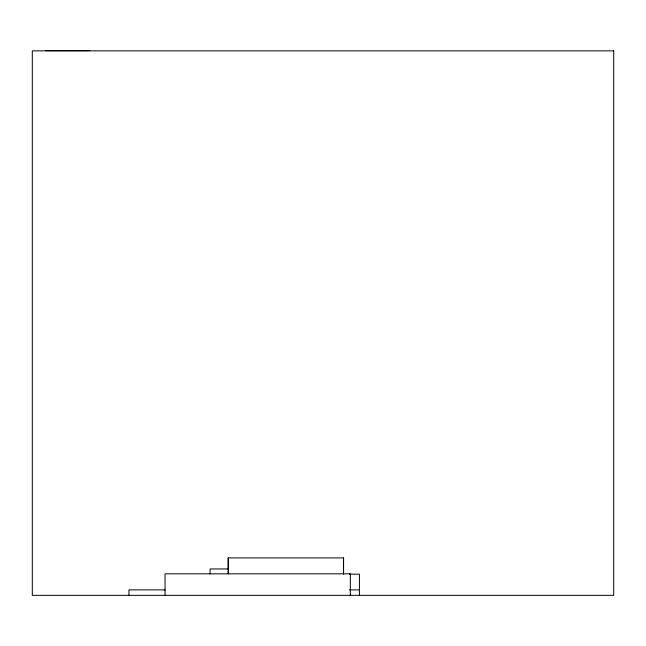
<?xml version="1.0" encoding="UTF-8"?>
<svg xmlns="http://www.w3.org/2000/svg" width="646" height="646" viewBox="0 0 646 646"><rect width="100%" height="100%" fill="white"/><g stroke="black" fill="none" stroke-linecap="round" stroke-linejoin="round"><path stroke-width="0.97" d="M45.373 50.663L89.875 50.663M228.264 557.91L228.264 573.898L228.191 557.91L343.583 557.91L343.583 573.898M228.103 568.956L210.071 568.956L210.071 573.939M349.405 574.157L359.426 574.157L359.426 595.337M165.166 589.887L128.925 589.887L128.925 595.337M349.357 589.887L359.426 589.887M350.342 595.337L350.342 573.826L165.045 573.826L165.045 595.337M343.454 557.91L343.454 573.898M613.7 50.848L32.3 50.848L32.3 595.337L613.7 595.337L613.7 50.848"/></g></svg>
